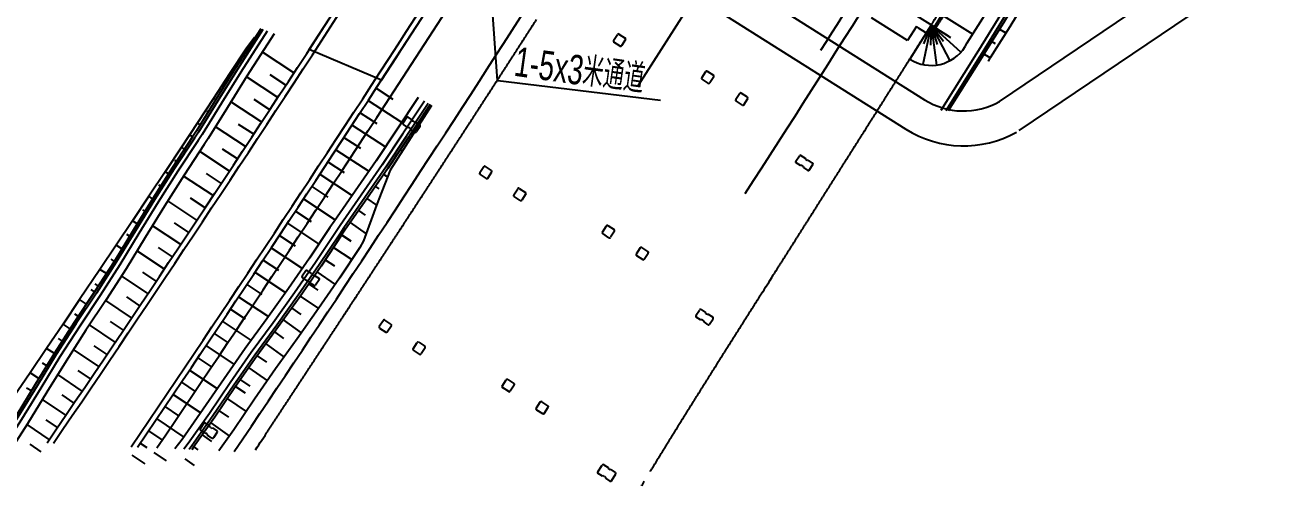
# Model space of a CAD drawing. Extents: x 141823 to 183823, y -39186 to 56515.
# Drawn here: x 146450 to 151575, y -4596 to -2714 of the extents above; entities that cross this region are included whole.
import ezdxf
from ezdxf.enums import TextEntityAlignment as Align

# ---------------------------------------------------------------- set-up
doc = ezdxf.new("R2010")
doc.units = 0
doc.header["$LTSCALE"] = 1000
doc.header["$MEASUREMENT"] = 0
for name, color, linetype in [('0-段落划分', 2, 'Continuous'), ('ql', 7, 'Continuous'), ('分隔带', 3, 'Continuous'), ('桥-立柱', 5, 'Continuous'), ('桥梁', 6, 'Continuous'), ('路基边线', 1, 'Continuous')]:
    doc.layers.add(name, color=color, linetype=linetype)
doc.layers.add('标注', color=4, linetype='Continuous', lineweight=15)
doc.styles.get("Standard").update_dxf_attribs({"font": 'hztxt_e.shx', "width": 0.7, "bigfont": 'hztxt.shx'})

# ---------------------------------------------------------------- blocks, each defined once
blk = doc.blocks.new('ac')
at = {"layer": '0-段落划分', "color": 2, "linetype": 'Continuous'}
for p, q in [((-9952672.34, 2543773.2), (-9952671.85, 2543774.09)), ((-9952670.6, 2543772.23), (-9952670.35, 2543772.67)), ((-9952668.85, 2543771.25), (-9952668.38, 2543772.15)), ((-9952673.79, 2543765.51), (-9952671.49, 2543769.6)), ((-9952672.42, 2543763.87), (-9952668.94, 2543768.09)), ((-9952672.42, 2543763.87), (-9952667.71, 2543766.65)), ((-9952672.05, 2543764.53), (-9952670.89, 2543766.58)), ((-9952672.42, 2543763.87), (-9952671.07, 2543766.25)), ((-9952672.42, 2543763.87), (-9952670.34, 2543765.65)), ((-9952672.42, 2543763.87), (-9952667.05, 2543764.87)), ((-9952672.42, 2543763.87), (-9952669.86, 2543764.83)), ((-9952672.42, 2543763.87), (-9952669.69, 2543763.9)), ((-9952672.42, 2543763.87), (-9952667.66, 2543761.19)), ((-9952672.42, 2543763.87), (-9952669.84, 2543762.96)), ((-9952672.42, 2543763.87), (-9952667.03, 2543762.98)), ((-9952653.78, 2543693.52), (-9952653.75, 2543693.57)), ((-9952658.57, 2543687.84), (-9952655.83, 2543692.5)), ((-9952652.06, 2543692.5), (-9952651.94, 2543692.69)), ((-9952650.34, 2543691.47), (-9952650.26, 2543691.61)), ((-9952660.3, 2543688.85), (-9952658.92, 2543691.19)), ((-9952655.13, 2543685.81), (-9952652.38, 2543690.48)), ((-9952648.63, 2543690.43), (-9952648.3, 2543690.96)), ((-9952646.94, 2543689.37), (-9952646.64, 2543689.85)), ((-9952645.24, 2543688.31), (-9952644.39, 2543689.67)), ((-9952656.85, 2543686.82), (-9952655.48, 2543689.16)), ((-9952651.68, 2543683.78), (-9952648.96, 2543688.4)), ((-9952643.55, 2543687.25), (-9952642.98, 2543688.15)), ((-9952641.85, 2543686.18), (-9952640.44, 2543688.44)), ((-9952653.4, 2543684.79), (-9952652.03, 2543687.12)), ((-9952648.24, 2543681.74), (-9952645.56, 2543686.27)), ((-9952640.15, 2543685.13), (-9952639.38, 2543686.41)), ((-9952640.08, 2543685.09), (-9952639.31, 2543686.37)), ((-9952638.36, 2543684.06), (-9952636.83, 2543686.63)), ((-9952649.96, 2543682.76), (-9952648.61, 2543685.05)), ((-9952634.94, 2543681.99), (-9952633.36, 2543684.53)), ((-9952646.52, 2543680.72), (-9952645.19, 2543682.96)), ((-9952644.8, 2543679.7), (-9952642.16, 2543684.14)), ((-9952636.65, 2543683.03), (-9952635.88, 2543684.32)), ((-9952641.36, 2543677.66), (-9952638.73, 2543682.07)), ((-9952633.24, 2543680.94), (-9952632.45, 2543682.21)), ((-9952631.54, 2543679.88), (-9952629.96, 2543682.43)), ((-9952643.08, 2543678.68), (-9952641.76, 2543680.89)), ((-9952637.92, 2543675.61), (-9952635.31, 2543679.98)), ((-9952629.87, 2543678.79), (-9952629.04, 2543680.06)), ((-9952628.19, 2543677.7), (-9952626.54, 2543680.25)), ((-9952661.85, 2543677.58), (-9952664.46, 2543673.15)), ((-9952639.64, 2543676.64), (-9952638.33, 2543678.84)), ((-9952634.49, 2543673.56), (-9952631.92, 2543677.86)), ((-9952626.51, 2543676.61), (-9952625.67, 2543677.88)), ((-9952624.84, 2543675.51), (-9952623.16, 2543678.07)), ((-9952660.13, 2543676.57), (-9952661.43, 2543674.36)), ((-9952636.21, 2543674.58), (-9952634.91, 2543676.76)), ((-9952621.48, 2543673.34), (-9952619.83, 2543675.95)), ((-9952658.4, 2543675.55), (-9952661, 2543671.15)), ((-9952656.68, 2543674.54), (-9952657.97, 2543672.36)), ((-9952632.77, 2543672.53), (-9952631.5, 2543674.65)), ((-9952631.06, 2543671.5), (-9952628.55, 2543675.68)), ((-9952623.17, 2543674.41), (-9952622.33, 2543675.7)), ((-9952654.96, 2543673.52), (-9952657.51, 2543669.2)), ((-9952653.24, 2543672.5), (-9952654.5, 2543670.37)), ((-9952629.34, 2543670.47), (-9952628.11, 2543672.52)), ((-9952627.63, 2543669.44), (-9952625.2, 2543673.47)), ((-9952619.79, 2543672.27), (-9952618.97, 2543673.58)), ((-9952618.84, 2543671.66), (-9952618.03, 2543672.99)), ((-9952617.13, 2543670.62), (-9952615.51, 2543673.27)), ((-9952666.38, 2543672.07), (-9952666.43, 2543671.98)), ((-9952664.65, 2543671.07), (-9952664.76, 2543670.87)), ((-9952651.52, 2543671.48), (-9952654.02, 2543667.26)), ((-9952624.21, 2543667.37), (-9952621.83, 2543671.31)), ((-9952615.43, 2543669.57), (-9952614.61, 2543670.9)), ((-9952613.73, 2543668.52), (-9952612.06, 2543671.14)), ((-9952662.92, 2543670.06), (-9952662.98, 2543669.96)), ((-9952661.18, 2543669.07), (-9952661.31, 2543668.83)), ((-9952649.8, 2543670.46), (-9952651.04, 2543668.37)), ((-9952648.08, 2543669.44), (-9952650.56, 2543665.27)), ((-9952625.92, 2543668.41), (-9952624.72, 2543670.39)), ((-9952620.78, 2543665.3), (-9952618.43, 2543669.19)), ((-9952659.43, 2543668.1), (-9952659.51, 2543667.96)), ((-9952646.36, 2543668.42), (-9952647.6, 2543666.34)), ((-9952644.64, 2543667.39), (-9952647.12, 2543663.24)), ((-9952622.49, 2543666.34), (-9952621.32, 2543668.29)), ((-9952612.04, 2543667.44), (-9952611.2, 2543668.75)), ((-9952657.68, 2543667.13), (-9952657.87, 2543666.8)), ((-9952655.94, 2543666.15), (-9952656.04, 2543665.97)), ((-9952642.93, 2543666.37), (-9952644.15, 2543664.31)), ((-9952619.07, 2543664.27), (-9952617.9, 2543666.2)), ((-9952617.36, 2543663.23), (-9952615.02, 2543667.09)), ((-9952610.36, 2543666.36), (-9952609.97, 2543666.96)), ((-9952608.69, 2543665.25), (-9952607.82, 2543666.55)), ((-9952654.19, 2543665.18), (-9952654.42, 2543664.77)), ((-9952652.49, 2543664.21), (-9952652.62, 2543663.99)), ((-9952641.21, 2543665.34), (-9952643.65, 2543661.26)), ((-9952639.49, 2543664.31), (-9952640.7, 2543662.3)), ((-9952615.65, 2543662.19), (-9952614.49, 2543664.1)), ((-9952613.95, 2543661.15), (-9952611.64, 2543664.93)), ((-9952650.77, 2543663.19), (-9952651.03, 2543662.75)), ((-9952637.78, 2543663.29), (-9952640.16, 2543659.32)), ((-9952636.06, 2543662.26), (-9952637.24, 2543660.3)), ((-9952609.36, 2543660.98), (-9952608.31, 2543662.71)), ((-9952649.04, 2543662.17), (-9952649.18, 2543661.95)), ((-9952647.32, 2543661.17), (-9952647.59, 2543660.69)), ((-9952634.35, 2543661.23), (-9952636.66, 2543657.39)), ((-9952612.24, 2543660.11), (-9952611.1, 2543661.97)), ((-9952645.58, 2543660.17), (-9952645.73, 2543659.92)), ((-9952643.84, 2543659.18), (-9952644.15, 2543658.63)), ((-9952632.64, 2543660.19), (-9952633.77, 2543658.31)), ((-9952630.92, 2543659.16), (-9952633.16, 2543655.45)), ((-9952610.53, 2543659.07), (-9952609.97, 2543659.98)), ((-9952608.83, 2543658.02), (-9952607.73, 2543659.81)), ((-9952642.09, 2543658.21), (-9952642.26, 2543657.91)), ((-9952640.34, 2543657.25), (-9952640.71, 2543656.58)), ((-9952629.21, 2543658.13), (-9952630.32, 2543656.29)), ((-9952627.5, 2543657.09), (-9952629.7, 2543653.46)), ((-9952638.59, 2543656.29), (-9952638.79, 2543655.92)), ((-9952625.79, 2543656.06), (-9952626.89, 2543654.24)), ((-9952636.83, 2543655.33), (-9952637.28, 2543654.52)), ((-9952635.08, 2543654.37), (-9952635.33, 2543653.93)), ((-9952624.08, 2543655.02), (-9952626.27, 2543651.4)), ((-9952622.37, 2543653.98), (-9952623.46, 2543652.19)), ((-9952633.35, 2543653.37), (-9952633.87, 2543652.46)), ((-9952631.61, 2543652.37), (-9952631.88, 2543651.9)), ((-9952620.66, 2543652.94), (-9952622.82, 2543649.39)), ((-9952630.79, 2543651.9), (-9952631.08, 2543651.42)), ((-9952629.08, 2543650.87), (-9952629.66, 2543649.91)), ((-9952618.95, 2543651.9), (-9952620.02, 2543650.15)), ((-9952617.24, 2543650.86), (-9952619.34, 2543647.42)), ((-9952627.36, 2543649.84), (-9952627.66, 2543649.36)), ((-9952625.64, 2543648.83), (-9952626.22, 2543647.82)), ((-9952615.54, 2543649.82), (-9952616.57, 2543648.14)), ((-9952613.83, 2543648.78), (-9952615.84, 2543645.49)), ((-9952623.91, 2543647.83), (-9952624.21, 2543647.3)), ((-9952622.18, 2543646.82), (-9952622.78, 2543645.73)), ((-9952612.13, 2543647.73), (-9952613.11, 2543646.13)), ((-9952620.43, 2543645.86), (-9952620.75, 2543645.27)), ((-9952610.42, 2543646.68), (-9952612.33, 2543643.57)), ((-9952608.72, 2543645.64), (-9952609.66, 2543644.1)), ((-9952618.68, 2543644.89), (-9952619.36, 2543643.65)), ((-9952616.93, 2543643.93), (-9952617.29, 2543643.26))]:
    blk.add_line(p, q, dxfattribs=at)
at = {"layer": '0-段落划分', "color": 2}
blk.add_line((-9952635.06, 2543742.68), (-9952635.4, 2543742.87), dxfattribs=at)
at = {"layer": '0-段落划分', "color": 2, "linetype": 'Continuous', "flags": 128}
for points in [[(-9952667.89, 2543771.88), (-9952667.9, 2543771.89), (-9952667.9, 2543771.89), (-9952668.41, 2543772.16), (-9952668.41, 2543772.16), (-9952672.78, 2543774.61), (-9952677.18, 2543777.01), (-9952681.61, 2543779.35), (-9952686.04, 2543781.71), (-9952687.26, 2543782.39), (-9952687.26, 2543782.39), (-9952691.33, 2543785.39), (-9952694.66, 2543789.73), (-9952696.29, 2543791.17)], [(-9952660.96, 2543765.78), (-9952668.84, 2543770.23), (-9952668.84, 2543770.23), (-9952669.35, 2543770.5), (-9952669.35, 2543770.5), (-9952673.72, 2543772.94), (-9952678.13, 2543775.31), (-9952682.58, 2543777.62), (-9952687.02, 2543779.95), (-9952688.25, 2543780.62), (-9952688.25, 2543780.62), (-9952692.57, 2543783.16), (-9952696.76, 2543785.94), (-9952698.57, 2543787.04)], [(-9952660.94, 2543766.46), (-9952668.54, 2543770.75), (-9952668.54, 2543770.75), (-9952669.05, 2543771.02), (-9952669.05, 2543771.02), (-9952673.42, 2543773.46), (-9952677.84, 2543775.84), (-9952682.29, 2543778.15), (-9952686.73, 2543780.47), (-9952687.96, 2543781.15), (-9952687.96, 2543781.15), (-9952692.28, 2543783.68), (-9952696.47, 2543786.46), (-9952698.28, 2543787.56)], [(-9952660.94, 2543766.8), (-9952668.39, 2543771.01), (-9952668.39, 2543771.01), (-9952668.9, 2543771.28), (-9952668.9, 2543771.28), (-9952673.28, 2543773.73), (-9952677.69, 2543776.1), (-9952682.14, 2543778.41), (-9952686.58, 2543780.74), (-9952687.81, 2543781.41), (-9952687.81, 2543781.41), (-9952692.13, 2543783.95), (-9952696.33, 2543786.73), (-9952698.14, 2543787.82)], [(-9952669.73, 2543768.63), (-9952669.74, 2543768.63), (-9952669.74, 2543768.63), (-9952670.25, 2543768.9), (-9952670.25, 2543768.9), (-9952674.62, 2543771.34), (-9952679.03, 2543773.72), (-9952683.47, 2543776.02), (-9952687.91, 2543778.35), (-9952689.14, 2543779.02), (-9952689.14, 2543779.02), (-9952693.46, 2543781.56), (-9952697.65, 2543784.33), (-9952699.46, 2543785.43)], [(-9952658.29, 2543696.48), (-9952649.26, 2543691.28), (-9952644.38, 2543689.67), (-9952639.45, 2543688.13), (-9952638.55, 2543687.66)], [(-9952658.85, 2543695.5), (-9952649.92, 2543690.17), (-9952645.65, 2543687.51), (-9952641.4, 2543684.84), (-9952640.54, 2543684.32)], [(-9952658.57, 2543696.03), (-9952649.61, 2543690.69), (-9952645.35, 2543688.03), (-9952641.09, 2543685.35), (-9952640.23, 2543684.83)], [(-9952658.43, 2543696.29), (-9952649.46, 2543690.95), (-9952645.19, 2543688.29), (-9952640.94, 2543685.61), (-9952640.08, 2543685.09)], [(-9952659.31, 2543694.61), (-9952650.42, 2543689.31), (-9952646.16, 2543686.65), (-9952641.91, 2543683.98), (-9952641.05, 2543683.46)], [(-9952653.93, 2543693.26), (-9952649.61, 2543690.69), (-9952645.35, 2543688.03), (-9952641.09, 2543685.35), (-9952640.23, 2543684.83)], [(-9952654.23, 2543692.74), (-9952649.92, 2543690.17), (-9952645.65, 2543687.51), (-9952641.4, 2543684.84), (-9952640.54, 2543684.32)], [(-9952638.55, 2543687.66), (-9952634.24, 2543685.07), (-9952629.96, 2543682.43), (-9952625.72, 2543679.72), (-9952621.49, 2543676.99), (-9952617.23, 2543674.32), (-9952617.23, 2543674.32)], [(-9952640.23, 2543684.83), (-9952635.92, 2543682.25), (-9952631.66, 2543679.59), (-9952627.44, 2543676.86), (-9952623.24, 2543674.09), (-9952618.99, 2543671.4), (-9952618.99, 2543671.4)], [(-9952640.23, 2543684.83), (-9952635.92, 2543682.25), (-9952631.66, 2543679.59), (-9952627.44, 2543676.86), (-9952623.24, 2543674.09), (-9952618.99, 2543671.4), (-9952618.99, 2543671.4)], [(-9952640.08, 2543685.09), (-9952635.77, 2543682.51), (-9952631.5, 2543679.85), (-9952627.28, 2543677.12), (-9952623.08, 2543674.35), (-9952618.84, 2543671.66), (-9952618.84, 2543671.66)], [(-9952641.05, 2543683.46), (-9952636.74, 2543680.88), (-9952632.48, 2543678.22), (-9952628.26, 2543675.49), (-9952624.06, 2543672.72), (-9952619.82, 2543670.04), (-9952619.82, 2543670.04)], [(-9952640.54, 2543684.32), (-9952636.23, 2543681.73), (-9952631.96, 2543679.08), (-9952627.75, 2543676.35), (-9952623.55, 2543673.58), (-9952619.3, 2543670.89), (-9952619.3, 2543670.89)], [(-9952640.54, 2543684.32), (-9952636.23, 2543681.73), (-9952631.96, 2543679.08), (-9952627.75, 2543676.35), (-9952623.55, 2543673.58), (-9952619.3, 2543670.89), (-9952619.3, 2543670.89)], [(-9952667.03, 2543674.65), (-9952661.1, 2543671.2), (-9952656.74, 2543668.77), (-9952652.38, 2543666.35), (-9952651.52, 2543665.84)], [(-9952617.23, 2543674.32), (-9952612.94, 2543671.7), (-9952609.97, 2543669.82)], [(-9952667.62, 2543672.8), (-9952662.06, 2543669.57), (-9952657.71, 2543667.14), (-9952653.35, 2543664.71), (-9952652.49, 2543664.21)], [(-9952667.53, 2543673.09), (-9952661.91, 2543669.82), (-9952657.55, 2543667.4), (-9952653.2, 2543664.97), (-9952652.33, 2543664.47)], [(-9952667.34, 2543673.67), (-9952661.61, 2543670.34), (-9952657.25, 2543667.91), (-9952652.89, 2543665.49), (-9952652.03, 2543664.98)], [(-9952665.92, 2543672.85), (-9952661.61, 2543670.34), (-9952657.25, 2543667.91), (-9952652.89, 2543665.49), (-9952652.03, 2543664.98)], [(-9952666.43, 2543671.98), (-9952664.76, 2543670.87), (-9952661.31, 2543668.83), (-9952657.87, 2543666.8), (-9952654.42, 2543664.77), (-9952651.03, 2543662.75), (-9952647.59, 2543660.69), (-9952644.15, 2543658.63), (-9952640.71, 2543656.58), (-9952637.28, 2543654.52), (-9952633.87, 2543652.46), (-9952629.66, 2543649.91), (-9952626.22, 2543647.82), (-9952622.78, 2543645.73), (-9952619.36, 2543643.65), (-9952615.94, 2543641.55), (-9952612.57, 2543639.48), (-9952610.41, 2543639.21)], [(-9952666.22, 2543672.33), (-9952661.91, 2543669.82), (-9952657.55, 2543667.4), (-9952653.2, 2543664.97), (-9952652.33, 2543664.47)], [(-9952619.3, 2543670.89), (-9952615.02, 2543668.27), (-9952610.78, 2543665.57), (-9952609.97, 2543665.03)], [(-9952619.3, 2543670.89), (-9952615.02, 2543668.27), (-9952610.78, 2543665.57), (-9952609.97, 2543665.03)], [(-9952618.99, 2543671.4), (-9952614.71, 2543668.78), (-9952610.47, 2543666.08), (-9952609.97, 2543665.75)], [(-9952618.99, 2543671.4), (-9952614.71, 2543668.78), (-9952610.47, 2543666.08), (-9952609.97, 2543665.75)], [(-9952618.84, 2543671.66), (-9952614.55, 2543669.04), (-9952610.32, 2543666.34), (-9952609.97, 2543666.11)], [(-9952619.82, 2543670.04), (-9952615.54, 2543667.42), (-9952611.3, 2543664.72), (-9952609.97, 2543663.82)], [(-9952651.52, 2543665.84), (-9952647.22, 2543663.3), (-9952642.89, 2543660.82), (-9952638.52, 2543658.41), (-9952634.14, 2543656.02), (-9952629.81, 2543653.53), (-9952629.81, 2543653.53)], [(-9952652.49, 2543664.21), (-9952648.19, 2543661.67), (-9952643.87, 2543659.19), (-9952639.5, 2543656.78), (-9952635.12, 2543654.39), (-9952630.79, 2543651.9), (-9952630.79, 2543651.9)], [(-9952652.33, 2543664.47), (-9952648.04, 2543661.93), (-9952643.71, 2543659.45), (-9952639.34, 2543657.04), (-9952634.96, 2543654.65), (-9952630.64, 2543652.16), (-9952630.64, 2543652.16)], [(-9952652.33, 2543664.47), (-9952648.04, 2543661.93), (-9952643.71, 2543659.45), (-9952639.34, 2543657.04), (-9952634.96, 2543654.65), (-9952630.64, 2543652.16), (-9952630.64, 2543652.16)], [(-9952652.03, 2543664.98), (-9952647.73, 2543662.45), (-9952643.4, 2543659.97), (-9952639.04, 2543657.55), (-9952634.65, 2543655.16), (-9952630.33, 2543652.67), (-9952630.33, 2543652.67)], [(-9952652.03, 2543664.98), (-9952647.73, 2543662.45), (-9952643.4, 2543659.97), (-9952639.04, 2543657.55), (-9952634.65, 2543655.16), (-9952630.33, 2543652.67), (-9952630.33, 2543652.67)], [(-9952630.64, 2543652.16), (-9952626.36, 2543649.59), (-9952622.04, 2543647.09), (-9952617.67, 2543644.68), (-9952613.29, 2543642.28), (-9952609.97, 2543640.36)], [(-9952630.64, 2543652.16), (-9952626.36, 2543649.59), (-9952622.04, 2543647.09), (-9952617.67, 2543644.68), (-9952613.29, 2543642.28), (-9952609.97, 2543640.36)], [(-9952630.33, 2543652.67), (-9952626.05, 2543650.1), (-9952621.73, 2543647.6), (-9952617.36, 2543645.19), (-9952612.98, 2543642.79), (-9952609.97, 2543641.05)], [(-9952630.33, 2543652.67), (-9952626.05, 2543650.1), (-9952621.73, 2543647.6), (-9952617.36, 2543645.19), (-9952612.98, 2543642.79), (-9952609.97, 2543641.05)], [(-9952629.81, 2543653.53), (-9952625.53, 2543650.96), (-9952621.21, 2543648.46), (-9952616.84, 2543646.04), (-9952612.45, 2543643.64), (-9952609.97, 2543642.21)], [(-9952630.79, 2543651.9), (-9952626.52, 2543649.33), (-9952622.2, 2543646.84), (-9952617.83, 2543644.42), (-9952613.45, 2543642.03), (-9952609.96, 2543640)]]:
    blk.add_lwpolyline(points, dxfattribs=at)
at = {"layer": '0-段落划分', "color": 2, "flags": 128}
for points in [[(-9952635.4, 2543742.87), (-9952635.74, 2543743.06), (-9952636.07, 2543743.26), (-9952636.41, 2543743.45), (-9952636.75, 2543743.64), (-9952637.09, 2543743.83), (-9952637.43, 2543744.02, -0.000001), (-9952637.76, 2543744.22, -0.000001), (-9952638.1, 2543744.41, -0.000001), (-9952638.44, 2543744.6, -0.000002), (-9952638.78, 2543744.79, -0.000002), (-9952639.12, 2543744.99, -0.000002), (-9952639.45, 2543745.18, -0.000002), (-9952639.79, 2543745.37, -0.000002), (-9952640.13, 2543745.56, -0.000002), (-9952640.47, 2543745.76, -0.000003), (-9952640.81, 2543745.95, -0.000003), (-9952641.14, 2543746.14, -0.000003), (-9952641.48, 2543746.33, -0.000003), (-9952641.82, 2543746.53, -0.000003), (-9952642.16, 2543746.72, -0.000003), (-9952642.5, 2543746.91, -0.000004), (-9952642.83, 2543747.1, -0.000004), (-9952643.17, 2543747.29, -0.000004), (-9952643.51, 2543747.49, -0.000004), (-9952643.85, 2543747.68, -0.000004), (-9952644.19, 2543747.87, -0.000004), (-9952644.52, 2543748.06, -0.000005), (-9952644.86, 2543748.26, -0.000005), (-9952645.2, 2543748.45, -0.000005), (-9952645.54, 2543748.64, -0.000005), (-9952645.88, 2543748.83, -0.000005), (-9952646.21, 2543749.03, -0.000005), (-9952646.55, 2543749.22, -0.000006), (-9952646.89, 2543749.41, -0.000006), (-9952647.23, 2543749.6, -0.000006), (-9952647.57, 2543749.79, -0.000006), (-9952647.91, 2543749.99, -0.000006), (-9952648.24, 2543750.18, -0.000006), (-9952648.58, 2543750.37, -0.000007), (-9952648.92, 2543750.56, -0.000007), (-9952649.26, 2543750.76, -0.000007), (-9952649.6, 2543750.95, -0.000007), (-9952649.93, 2543751.14, -0.000007), (-9952650.27, 2543751.33, -0.000007), (-9952650.61, 2543751.52, -0.000008), (-9952650.95, 2543751.72, -0.000008), (-9952651.29, 2543751.91, -0.000008), (-9952651.62, 2543752.1, -0.000008), (-9952651.96, 2543752.29, -0.000008), (-9952652.3, 2543752.48, -0.000008), (-9952652.64, 2543752.68, -0.000009), (-9952652.98, 2543752.87, -0.000009), (-9952653.32, 2543753.06, -0.000009), (-9952653.65, 2543753.25, -0.000009), (-9952653.99, 2543753.44, -0.000009), (-9952654.33, 2543753.64, -0.000009), (-9952654.67, 2543753.83, -0.00001), (-9952655.01, 2543754.02, -0.00001), (-9952655.34, 2543754.21, -0.00001), (-9952655.68, 2543754.4, -0.00001), (-9952656.02, 2543754.6, -0.00001), (-9952656.36, 2543754.79, -0.00001), (-9952656.7, 2543754.98, -0.000011), (-9952657.04, 2543755.17, -0.000011), (-9952657.37, 2543755.36, -0.000011), (-9952657.71, 2543755.56, -0.000011), (-9952658.05, 2543755.75, -0.000011), (-9952658.39, 2543755.94, -0.000012), (-9952658.73, 2543756.13, -0.000012), (-9952659.07, 2543756.32, -0.000012), (-9952659.4, 2543756.52, -0.000012), (-9952659.74, 2543756.71, -0.000012), (-9952660.08, 2543756.9, -0.000012), (-9952660.42, 2543757.09, -0.000013), (-9952660.76, 2543757.28, -0.000013), (-9952661.1, 2543757.47, -0.000013), (-9952661.43, 2543757.67, -0.000013), (-9952661.77, 2543757.86, -0.000013), (-9952662.11, 2543758.05, -0.000013), (-9952662.45, 2543758.24, -0.000014), (-9952662.79, 2543758.43, -0.000014), (-9952663.13, 2543758.62, -0.000014), (-9952663.47, 2543758.82, -0.000014), (-9952663.8, 2543759.01, -0.000014), (-9952664.14, 2543759.2, -0.000014), (-9952664.48, 2543759.39, -0.000015), (-9952664.82, 2543759.58, -0.000015), (-9952665.16, 2543759.77, -0.000015), (-9952665.5, 2543759.97, -0.000015), (-9952665.83, 2543760.16, -0.000015), (-9952666.17, 2543760.35, -0.000015), (-9952666.51, 2543760.54, -0.000016), (-9952666.85, 2543760.73, -0.000016), (-9952667.19, 2543760.92, -0.000016), (-9952667.53, 2543761.11, -0.000016), (-9952667.87, 2543761.31, -0.000016), (-9952668.21, 2543761.5, -0.000016), (-9952668.54, 2543761.69, -0.000017), (-9952668.88, 2543761.88, -0.000017), (-9952669.22, 2543762.07, -0.000017), (-9952669.56, 2543762.26, -0.000017), (-9952669.9, 2543762.45, -0.000017), (-9952670.24, 2543762.64, -0.000017), (-9952670.58, 2543762.84, -0.000018), (-9952670.91, 2543763.03, -0.000018), (-9952671.25, 2543763.22, -0.000018), (-9952671.59, 2543763.41, -0.000018), (-9952671.93, 2543763.6, -0.000018), (-9952672.27, 2543763.79, -0.000018), (-9952672.61, 2543763.98, -0.000019), (-9952672.95, 2543764.17, -0.000019), (-9952673.29, 2543764.36, -0.000019), (-9952673.63, 2543764.55, -0.000019), (-9952673.96, 2543764.75, -0.000019), (-9952674.3, 2543764.94, -0.000019)], [(-9952672.05, 2543764.53, -0.00001), (-9952672.24, 2543764.63, -0.000019), (-9952672.58, 2543764.83, -0.000019), (-9952672.92, 2543765.02, -0.000019), (-9952673.26, 2543765.21, -0.000019), (-9952673.6, 2543765.4, -0.000019), (-9952673.93, 2543765.59, -0.000019), (-9952674.27, 2543765.78, -0.00002)], [(-9952610.38, 2543674.79), (-9952610.71, 2543674.98), (-9952611.04, 2543675.18), (-9952611.38, 2543675.38), (-9952611.71, 2543675.58), (-9952612.05, 2543675.78), (-9952612.38, 2543675.98, -0.000001), (-9952612.72, 2543676.17, -0.000001), (-9952613.05, 2543676.37, -0.000001), (-9952613.39, 2543676.57, -0.000002), (-9952613.72, 2543676.77, -0.000002), (-9952614.06, 2543676.97, -0.000002), (-9952614.39, 2543677.16, -0.000002), (-9952614.72, 2543677.36, -0.000002), (-9952615.06, 2543677.56, -0.000002), (-9952615.39, 2543677.76, -0.000003), (-9952615.73, 2543677.96, -0.000003), (-9952616.06, 2543678.16, -0.000003), (-9952616.4, 2543678.35, -0.000003), (-9952616.73, 2543678.55, -0.000003), (-9952617.07, 2543678.75, -0.000003), (-9952617.4, 2543678.95, -0.000004), (-9952617.73, 2543679.15, -0.000004), (-9952618.07, 2543679.34, -0.000004), (-9952618.4, 2543679.54, -0.000004), (-9952618.74, 2543679.74, -0.000004), (-9952619.07, 2543679.94, -0.000005), (-9952619.41, 2543680.14, -0.000005), (-9952619.74, 2543680.33, -0.000005), (-9952620.08, 2543680.53, -0.000005), (-9952620.41, 2543680.73, -0.000005), (-9952620.75, 2543680.93, -0.000005), (-9952621.08, 2543681.13, -0.000006), (-9952621.41, 2543681.33, -0.000006), (-9952621.75, 2543681.52, -0.000006), (-9952622.08, 2543681.72, -0.000006), (-9952622.42, 2543681.92, -0.000006), (-9952622.75, 2543682.12, -0.000006), (-9952623.09, 2543682.31, -0.000007), (-9952623.42, 2543682.51, -0.000007), (-9952623.76, 2543682.71, -0.000007), (-9952624.09, 2543682.91, -0.000007), (-9952624.42, 2543683.11, -0.000007), (-9952624.76, 2543683.3, -0.000007), (-9952625.09, 2543683.5, -0.000008), (-9952625.43, 2543683.7, -0.000008), (-9952625.76, 2543683.9, -0.000008), (-9952626.1, 2543684.1, -0.000008), (-9952626.43, 2543684.29, -0.000008), (-9952626.77, 2543684.49, -0.000008), (-9952627.1, 2543684.69, -0.000009), (-9952627.44, 2543684.89, -0.000009), (-9952627.77, 2543685.09, -0.000009), (-9952628.1, 2543685.28, -0.000009), (-9952628.44, 2543685.48, -0.000009), (-9952628.77, 2543685.68, -0.000009), (-9952629.11, 2543685.88, -0.00001), (-9952629.44, 2543686.07, -0.00001), (-9952629.78, 2543686.27, -0.00001), (-9952630.11, 2543686.47, -0.00001), (-9952630.45, 2543686.67, -0.00001), (-9952630.78, 2543686.86, -0.00001), (-9952631.12, 2543687.06, -0.000011), (-9952631.45, 2543687.26, -0.000011), (-9952631.78, 2543687.46, -0.000011), (-9952632.12, 2543687.66, -0.000011), (-9952632.45, 2543687.85, -0.000011), (-9952632.79, 2543688.05, -0.000011), (-9952633.12, 2543688.25, -0.000012), (-9952633.46, 2543688.45, -0.000012), (-9952633.79, 2543688.64, -0.000012), (-9952634.13, 2543688.84, -0.000012), (-9952634.46, 2543689.04, -0.000012), (-9952634.8, 2543689.24, -0.000012), (-9952635.13, 2543689.43, -0.000013), (-9952635.46, 2543689.63, -0.000013), (-9952635.8, 2543689.83, -0.000013), (-9952636.13, 2543690.02, -0.000013), (-9952636.47, 2543690.22, -0.000013), (-9952636.8, 2543690.42, -0.000013), (-9952637.14, 2543690.62, -0.000014), (-9952637.47, 2543690.81, -0.000014), (-9952637.81, 2543691.01, -0.000014), (-9952638.14, 2543691.21, -0.000014), (-9952638.48, 2543691.41, -0.000014), (-9952638.81, 2543691.6, -0.000015), (-9952639.15, 2543691.8, -0.000015), (-9952639.48, 2543692, -0.000015), (-9952639.81, 2543692.19, -0.000015), (-9952640.15, 2543692.39, -0.000015), (-9952640.48, 2543692.59, -0.000015), (-9952640.82, 2543692.79, -0.000016), (-9952641.15, 2543692.98, -0.000016), (-9952641.49, 2543693.18, -0.000016), (-9952641.82, 2543693.38, -0.000016), (-9952642.16, 2543693.57, -0.000016), (-9952642.49, 2543693.77, -0.000016), (-9952642.83, 2543693.97, -0.000017), (-9952643.16, 2543694.16, -0.000017), (-9952643.5, 2543694.36, -0.000017), (-9952643.83, 2543694.56, -0.000017), (-9952644.17, 2543694.75, -0.000017), (-9952644.5, 2543694.95, -0.000017), (-9952644.84, 2543695.15, -0.000018), (-9952645.17, 2543695.34, -0.000018), (-9952645.51, 2543695.54, -0.000018), (-9952645.84, 2543695.74, -0.000018), (-9952646.17, 2543695.93, -0.000018), (-9952646.51, 2543696.13, -0.000018), (-9952646.84, 2543696.33, -0.000019), (-9952647.18, 2543696.52, -0.000019), (-9952647.51, 2543696.72, -0.000019), (-9952647.85, 2543696.92, -0.000019), (-9952648.18, 2543697.11, -0.000019), (-9952648.52, 2543697.31, -0.000019), (-9952648.85, 2543697.51, -0.00002), (-9952649.19, 2543697.7, -0.00002), (-9952649.52, 2543697.9, -0.00002), (-9952649.86, 2543698.1, -0.00002), (-9952650.19, 2543698.29, -0.00002), (-9952650.53, 2543698.49, -0.00002), (-9952650.86, 2543698.68, -0.000021), (-9952651.2, 2543698.88, -0.000021), (-9952651.53, 2543699.08, -0.000021), (-9952651.87, 2543699.27, -0.000021), (-9952652.2, 2543699.47, -0.000021), (-9952652.54, 2543699.67, -0.000021), (-9952652.87, 2543699.86, -0.000022), (-9952653.21, 2543700.06, -0.000022), (-9952653.54, 2543700.25, -0.000022), (-9952653.88, 2543700.45, -0.000022), (-9952654.21, 2543700.65, -0.000022), (-9952654.55, 2543700.84, -0.000022), (-9952654.88, 2543701.04, -0.000023), (-9952655.22, 2543701.23, -0.000023), (-9952655.55, 2543701.43, -0.000023), (-9952655.89, 2543701.62, -0.000023), (-9952656.22, 2543701.82, -0.000023), (-9952656.56, 2543702.02, -0.000024), (-9952656.89, 2543702.21, -0.000024), (-9952657.23, 2543702.41, -0.000024), (-9952657.57, 2543702.6, -0.000024), (-9952657.9, 2543702.8, -0.000024), (-9952658.24, 2543702.99, -0.000024), (-9952658.57, 2543703.19, -0.000025), (-9952658.91, 2543703.38, -0.000025), (-9952659.24, 2543703.58, -0.000025), (-9952659.58, 2543703.78, -0.000025), (-9952659.91, 2543703.97, -0.000025), (-9952660.25, 2543704.17, -0.000025), (-9952660.58, 2543704.36, -0.000026), (-9952660.92, 2543704.56, -0.000026), (-9952661.25, 2543704.75, -0.000026), (-9952661.59, 2543704.95, -0.000026), (-9952661.92, 2543705.14, -0.000026), (-9952662.26, 2543705.34, -0.000026), (-9952662.6, 2543705.53, -0.000027), (-9952662.93, 2543705.73, -0.000027), (-9952663.27, 2543705.92, -0.000027), (-9952663.6, 2543706.12, -0.000027), (-9952663.94, 2543706.31, -0.000027), (-9952664.27, 2543706.51, -0.000027), (-9952664.61, 2543706.7, -0.000028), (-9952664.94, 2543706.9, -0.000028), (-9952665.28, 2543707.09, -0.000028), (-9952665.61, 2543707.29, -0.000028), (-9952665.95, 2543707.48, -0.000028), (-9952666.29, 2543707.68, -0.000028), (-9952666.62, 2543707.87, -0.000029), (-9952666.96, 2543708.06, -0.000029), (-9952667.29, 2543708.26, -0.000029), (-9952667.63, 2543708.45, -0.000029), (-9952667.96, 2543708.65, -0.000029), (-9952668.3, 2543708.84, -0.000029), (-9952668.64, 2543709.04, -0.00003), (-9952668.97, 2543709.23, -0.00003), (-9952669.31, 2543709.43, -0.00003), (-9952669.64, 2543709.62, -0.00003), (-9952669.98, 2543709.81, -0.00003), (-9952670.31, 2543710.01, -0.00003), (-9952670.65, 2543710.2, -0.00003)]]:
    blk.add_lwpolyline(points, format="xyb", dxfattribs=at)
at = {"layer": '0-段落划分', "color": 2}
for centre, radius, start, end in [((-9954257.81, 2540962.97), 3209.45, 59.90234, 61.09589), ((-9954257.81, 2540962.97), 3207.6, 60.29451, 61.09589), ((-9954257.81, 2540962.97), 3189.25, 59.98369, 61.09589), ((-9973390.82, 2507272.69), 41962.62, 60.354448, 60.354979), ((-9965092.6, 2521851.94), 25187.19, 60.354979, 60.355863), ((-9961533.66, 2528104.01), 17993.14, 60.355863, 60.357101), ((-9959558.03, 2531574.12), 14000.05, 60.357101, 60.358692), ((-9958299.8, 2533783.71), 11457.32, 60.358693, 60.360637), ((-9957426.27, 2535317.38), 9692.34, 60.360638, 60.362936), ((-9956785.74, 2536441.65), 8398.41, 60.362936, 60.365589), ((-9956296.66, 2537299.8), 7410.66, 60.365589, 60.368595), ((-9955910.37, 2537977.36), 6630.72, 60.368595, 60.371955), ((-9955597.21, 2538526.42), 5998.64, 60.371955, 60.375669), ((-9955339.08, 2538978.79), 5477.8, 60.37567, 60.37974), ((-9955121.34, 2539360.2), 5038.61, 60.37974, 60.38416), ((-9954936.54, 2539683.71), 4666.05, 60.38416, 60.38893), ((-9954776.75, 2539963.3), 4344.02, 60.38893, 60.39406), ((-9954637.35, 2540207.06), 4063.21, 60.39406, 60.39954), ((-9954515.13, 2540420.63), 3817.14, 60.39954, 60.40538), ((-9954406.68, 2540609.99), 3598.93, 60.40538, 60.41157), ((-9954309.92, 2540778.83), 3404.33, 60.41157, 60.41811), ((-9954223.06, 2540930.27), 3229.75, 60.41811, 60.425), ((-9954257.81, 2540962.97), 3170.75, 58.68799, 61.09589), ((-9954144.72, 2541066.75), 3072.39, 60.425, 60.43225), ((-9954073.45, 2541190.79), 2929.33, 60.43225, 60.43986), ((-9954008.55, 2541303.63), 2799.16, 60.43986, 60.44782), ((-9953948.99, 2541407.11), 2679.77, 60.44782, 60.45613), ((-9953894.41, 2541501.82), 2570.46, 60.45613, 60.46479), ((-9953844.01, 2541589.2), 2469.59, 60.46479, 60.47381), ((-9953797.4, 2541669.93), 2376.37, 60.47381, 60.48318), ((-9953754.08, 2541744.86), 2289.83, 60.48318, 60.49291), ((-9953713.83, 2541814.4), 2209.48, 60.49291, 60.50299), ((-9953676.29, 2541879.19), 2134.6, 60.50299, 60.51342), ((-9953641.13, 2541939.79), 2064.55, 60.51342, 60.52421), ((-9953608.14, 2541996.58), 1998.88, 60.52421, 60.53535), ((-9953577.2, 2542049.76), 1937.35, 60.53535, 60.54684), ((-9953548.08, 2542099.75), 1879.51, 60.54684, 60.55869), ((-9953520.7, 2542146.68), 1825.18, 60.55869, 60.57089), ((-9953494.7, 2542191.19), 1773.64, 60.57089, 60.58345), ((-9953470.1, 2542233.22), 1724.95, 60.58345, 60.59636), ((-9953446.86, 2542272.88), 1678.99, 60.59636, 60.60962), ((-9953424.75, 2542310.55), 1635.32, 60.60962, 60.62323), ((-9953403.77, 2542346.24), 1593.91, 60.62323, 60.6372), ((-9953383.77, 2542380.2), 1554.52, 60.6372, 60.65153), ((-9953364.75, 2542412.44), 1517.09, 60.65153, 60.66621), ((-9953346.55, 2542443.24), 1481.33, 60.6662, 60.68124), ((-9953329.22, 2542472.51), 1447.32, 60.68124, 60.69662), ((-9953312.59, 2542500.56), 1414.71, 60.69662, 60.71236), ((-9953296.67, 2542527.36), 1383.55, 60.71236, 60.72845), ((-9953281.43, 2542552.94), 1353.79, 60.72845, 60.7449), ((-9953266.83, 2542577.43), 1325.29, 60.7449, 60.7617), ((-9953252.79, 2542600.92), 1297.93, 60.76169, 60.77885), ((-9953239.3, 2542623.44), 1271.69, 60.77885, 60.79635), ((-9953226.33, 2542645.05), 1246.5, 60.79635, 60.81421), ((-9953213.85, 2542665.8), 1222.3, 60.81421, 60.83243), ((-9953201.81, 2542685.77), 1199, 60.83243, 60.851), ((-9953190.2, 2542705), 1176.54, 60.851, 60.86992), ((-9953179, 2542723.51), 1154.93, 60.86992, 60.88919), ((-9953168.18, 2542741.33), 1134.09, 60.88919, 60.90882), ((-9954257.81, 2540962.97), 3161.75, 58.58872, 61.09589), ((-9953157.75, 2542758.48), 1114.03, 60.90882, 60.9288), ((-9953147.66, 2542775.04), 1094.66, 60.9288, 60.94914), ((-9953137.88, 2542791.04), 1075.92, 60.94914, 60.96983), ((-9953128.42, 2542806.49), 1057.82, 60.96983, 60.99087), ((-9953119.25, 2542821.42), 1040.31, 60.99087, 61.01227), ((-9953110.35, 2542835.88), 1023.35, 61.01227, 61.03402), ((-9953101.74, 2542849.82), 1006.99, 61.03402, 61.05612), ((-9953093.39, 2542863.33), 991.13, 61.05612, 61.07858), ((-9953085.26, 2542876.44), 975.72, 61.07858, 61.10139), ((-9954257.81, 2540962.97), 3159.5, 58.5638, 61.09589), ((-9953077.38, 2542889.09), 960.84, 61.10139, 61.12456), ((-9953069.7, 2542901.41), 946.35, 61.12456, 61.14808), ((-9953062.25, 2542913.32), 932.31, 61.14807, 61.17195), ((-9953055, 2542924.88), 918.69, 61.17195, 61.19617), ((-9953047.95, 2542936.1), 905.46, 61.19617, 61.22075), ((-9953041.08, 2542947), 892.6, 61.22075, 61.24569), ((-9953034.38, 2542957.59), 880.1, 61.24569, 61.27097), ((-9953027.86, 2542967.87), 867.94, 61.27097, 61.29662), ((-9953021.5, 2542977.86), 856.13, 61.29661, 61.32261), ((-9954257.81, 2540962.97), 3158.75, 58.55549, 61.09589), ((-9953015.3, 2542987.58), 844.62, 61.32261, 61.34896), ((-9953009.25, 2542997.02), 833.44, 61.37497, 61.37566), ((-9952986.43, 2543032.42), 791.44, 61.45789, 61.486), ((-9952981.05, 2543040.69), 781.6, 61.486, 61.51447), ((-9954257.81, 2540962.97), 3149.75, 58.45533, 61.09589), ((-9954257.81, 2540962.97), 3149, 58.44695, 61.09589)]:
    blk.add_arc(centre, radius, start, end, dxfattribs=at)
at = {"layer": '0-段落划分', "color": 2, "linetype": 'Continuous'}
blk.add_arc((-9952672.42, 2543763.87), 5.46, 330.5564, 60.4889, dxfattribs=at)
at = {"layer": 'ql', "color": 1, "linetype": 'Continuous'}
blk.add_line((-9952661.42, 2543689.51), (-9952665.13, 2543679.51), dxfattribs=at)
for radius, start, end in [(3159.5, 59.65102, 60.0146), (3149, 59.61743, 59.981)]:
    blk.add_arc((-9954257.81, 2540962.97), radius, start, end, dxfattribs=at)
at = {"layer": '分隔带'}
for p, q in [((-9952662.48, 2543773.66), (-9952699.64, 2543823.29)), ((-9952693.59, 2543708.16), (-9952662.26, 2543763.44))]:
    blk.add_line(p, q, dxfattribs=at)
blk.add_arc((-9952670.96, 2543768.37), 10, 330.4566, 31.9255, dxfattribs=at)
at = {"layer": '桥-立柱', "color": 1, "linetype": 'Continuous'}
for p, q in [((-9952671.13, 2543763.7), (-9952674.81, 2543765.78)), ((-9952677.13, 2543755.61), (-9952672.22, 2543764.32)), ((-9952671.25, 2543763.49), (-9952672.34, 2543764.1)), ((-9952672.01, 2543762.14), (-9952671.13, 2543763.7)), ((-9952672.17, 2543761.86), (-9952672.01, 2543762.14)), ((-9952672.16, 2543761.88), (-9952670.18, 2543760.76)), ((-9952670.18, 2543760.76), (-9952673.03, 2543755.71)), ((-9952653.54, 2543747.61), (-9952653.4, 2543747.64)), ((-9952653.4, 2543747.64), (-9952653.32, 2543747.77)), ((-9952653.25, 2543747.9), (-9952653.32, 2543747.77)), ((-9952652.93, 2543748.64), (-9952653.28, 2543748.04)), ((-9952653.28, 2543748.04), (-9952653.25, 2543747.9)), ((-9952651.95, 2543748.24), (-9952652.73, 2543748.7)), ((-9952652.25, 2543747.43), (-9952651.89, 2543748.04)), ((-9952653.89, 2543747), (-9952653.54, 2543747.61)), ((-9952653.06, 2543746.34), (-9952653.84, 2543746.8)), ((-9952652.5, 2543747), (-9952652.85, 2543746.4)), ((-9952652.46, 2543747.27), (-9952652.54, 2543747.14)), ((-9952652.54, 2543747.14), (-9952652.5, 2543747)), ((-9952652.46, 2543747.27), (-9952652.38, 2543747.4)), ((-9952652.38, 2543747.4), (-9952652.25, 2543747.43)), ((-9952661.48, 2543739.37), (-9952661.98, 2543738.51)), ((-9952660.41, 2543738.93), (-9952661.28, 2543739.43)), ((-9952661.93, 2543738.3), (-9952661.06, 2543737.8)), ((-9952660.86, 2543737.86), (-9952660.36, 2543738.72)), ((-9952631.32, 2543736.08), (-9952631.67, 2543735.48)), ((-9952630.34, 2543735.68), (-9952631.11, 2543736.13)), ((-9952664.72, 2543733.74), (-9952664.23, 2543734.6)), ((-9952664.02, 2543734.66), (-9952663.15, 2543734.16)), ((-9952632.28, 2543734.44), (-9952631.92, 2543735.04)), ((-9952631.45, 2543733.78), (-9952632.22, 2543734.23)), ((-9952631.92, 2543735.04), (-9952631.79, 2543735.08)), ((-9952631.79, 2543735.08), (-9952631.71, 2543735.21)), ((-9952631.64, 2543735.34), (-9952631.71, 2543735.21)), ((-9952631.67, 2543735.48), (-9952631.64, 2543735.34)), ((-9952630.89, 2543734.44), (-9952631.24, 2543733.83)), ((-9952630.85, 2543734.7), (-9952630.92, 2543734.58)), ((-9952630.92, 2543734.58), (-9952630.89, 2543734.44)), ((-9952630.85, 2543734.7), (-9952630.77, 2543734.83)), ((-9952630.77, 2543734.83), (-9952630.63, 2543734.87)), ((-9952630.63, 2543734.87), (-9952630.28, 2543735.47)), ((-9952663.8, 2543733.03), (-9952664.67, 2543733.53)), ((-9952663.1, 2543733.96), (-9952663.6, 2543733.09)), ((-9952639.83, 2543726.84), (-9952640.33, 2543725.98)), ((-9952640.28, 2543725.77), (-9952639.42, 2543725.27)), ((-9952638.76, 2543726.39), (-9952639.63, 2543726.9)), ((-9952639.21, 2543725.32), (-9952638.71, 2543726.19)), ((-9952609.6, 2543723.84), (-9952609.96, 2543723.24)), ((-9952608.45, 2543723.34), (-9952609.4, 2543723.9)), ((-9952669.22, 2543721.5), (-9952668.72, 2543722.37)), ((-9952668.52, 2543722.42), (-9952667.65, 2543721.92)), ((-9952643.1, 2543721.23), (-9952642.6, 2543722.09)), ((-9952642.39, 2543722.14), (-9952641.53, 2543721.64)), ((-9952610.56, 2543722.21), (-9952610.21, 2543722.81)), ((-9952609.56, 2543721.44), (-9952610.51, 2543722)), ((-9952610.21, 2543722.81), (-9952610.07, 2543722.84)), ((-9952610.07, 2543722.84), (-9952610, 2543722.97)), ((-9952609.92, 2543723.1), (-9952610, 2543722.97)), ((-9952609.96, 2543723.24), (-9952609.92, 2543723.1)), ((-9952609, 2543722.1), (-9952609.36, 2543721.5)), ((-9952608.96, 2543722.37), (-9952609.04, 2543722.24)), ((-9952609.04, 2543722.24), (-9952609, 2543722.1)), ((-9952608.96, 2543722.37), (-9952608.89, 2543722.5)), ((-9952608.89, 2543722.5), (-9952608.75, 2543722.53)), ((-9952608.75, 2543722.53), (-9952608.39, 2543723.13)), ((-9952668.3, 2543720.8), (-9952669.17, 2543721.29)), ((-9952667.6, 2543721.72), (-9952668.1, 2543720.85)), ((-9952642.18, 2543720.52), (-9952643.05, 2543721.02)), ((-9952641.47, 2543721.44), (-9952641.98, 2543720.57)), ((-9952618.24, 2543714.22), (-9952618.74, 2543713.36)), ((-9952617.17, 2543713.77), (-9952618.03, 2543714.28)), ((-9952617.62, 2543712.7), (-9952617.12, 2543713.57)), ((-9952618.69, 2543713.16), (-9952617.83, 2543712.65)), ((-9952647.59, 2543708.94), (-9952647.09, 2543709.8)), ((-9952646.67, 2543708.23), (-9952647.54, 2543708.73)), ((-9952646.88, 2543709.85), (-9952646.02, 2543709.35)), ((-9952645.96, 2543709.14), (-9952646.47, 2543708.28)), ((-9952621.53, 2543708.62), (-9952621.02, 2543709.48)), ((-9952620.61, 2543707.91), (-9952621.47, 2543708.41)), ((-9952620.81, 2543709.53), (-9952619.95, 2543709.03)), ((-9952619.9, 2543708.82), (-9952620.4, 2543707.96)), ((-9952649.86, 2543705.05), (-9952650.37, 2543704.19)), ((-9952648.8, 2543704.6), (-9952649.66, 2543705.11)), ((-9952650.32, 2543703.98), (-9952649.45, 2543703.48)), ((-9952649.25, 2543703.53), (-9952648.74, 2543704.4)), ((-9952626.04, 2543696.26), (-9952625.53, 2543697.12)), ((-9952625.32, 2543697.17), (-9952624.46, 2543696.66)), ((-9952624.41, 2543696.46), (-9952624.92, 2543695.6)), ((-9952655.95, 2543694.41), (-9952655.59, 2543695.02)), ((-9952655.39, 2543695.07), (-9952654.61, 2543694.61)), ((-9952625.12, 2543695.54), (-9952625.98, 2543696.05)), ((-9952656.2, 2543693.98), (-9952656.56, 2543693.38)), ((-9952656.5, 2543693.17), (-9952655.73, 2543692.72)), ((-9952656.07, 2543694.02), (-9952656.2, 2543693.98)), ((-9952655.99, 2543694.15), (-9952656.07, 2543694.02)), ((-9952655.99, 2543694.15), (-9952655.91, 2543694.28)), ((-9952655.91, 2543694.28), (-9952655.95, 2543694.41)), ((-9952655.52, 2543692.77), (-9952655.17, 2543693.37)), ((-9952655.2, 2543693.51), (-9952655.13, 2543693.64)), ((-9952655.17, 2543693.37), (-9952655.2, 2543693.51)), ((-9952655.05, 2543693.77), (-9952655.13, 2543693.64)), ((-9952654.91, 2543693.81), (-9952655.05, 2543693.77)), ((-9952654.56, 2543694.41), (-9952654.91, 2543693.81)), ((-9952628.32, 2543692.38), (-9952628.83, 2543691.52)), ((-9952628.78, 2543691.32), (-9952627.92, 2543690.81)), ((-9952627.26, 2543691.93), (-9952628.12, 2543692.44)), ((-9952627.71, 2543690.86), (-9952627.2, 2543691.72)), ((-9952634.71, 2543681.26), (-9952635.07, 2543680.66)), ((-9952634.58, 2543681.3), (-9952634.71, 2543681.26)), ((-9952634.5, 2543681.43), (-9952634.58, 2543681.3)), ((-9952634.5, 2543681.43), (-9952634.42, 2543681.56)), ((-9952634.46, 2543681.69), (-9952634.1, 2543682.29)), ((-9952634.42, 2543681.56), (-9952634.46, 2543681.69)), ((-9952633.89, 2543682.35), (-9952633.12, 2543681.88)), ((-9952633.56, 2543681.04), (-9952633.64, 2543680.91)), ((-9952633.43, 2543681.08), (-9952633.56, 2543681.04)), ((-9952633.07, 2543681.68), (-9952633.43, 2543681.08)), ((-9952635.02, 2543680.46), (-9952634.25, 2543680)), ((-9952634.04, 2543680.05), (-9952633.68, 2543680.65)), ((-9952633.72, 2543680.79), (-9952633.64, 2543680.91)), ((-9952633.68, 2543680.65), (-9952633.72, 2543680.79)), ((-9952613.06, 2543668.81), (-9952612.7, 2543669.4)), ((-9952612.49, 2543669.45), (-9952611.73, 2543668.99)), ((-9952613.32, 2543668.38), (-9952613.69, 2543667.78)), ((-9952613.64, 2543667.57), (-9952612.87, 2543667.11)), ((-9952613.19, 2543668.41), (-9952613.32, 2543668.38)), ((-9952613.11, 2543668.54), (-9952613.19, 2543668.41)), ((-9952613.11, 2543668.54), (-9952613.03, 2543668.67)), ((-9952613.03, 2543668.67), (-9952613.06, 2543668.81)), ((-9952612.66, 2543667.16), (-9952612.3, 2543667.76)), ((-9952612.33, 2543667.89), (-9952612.25, 2543668.02)), ((-9952612.3, 2543667.76), (-9952612.33, 2543667.89)), ((-9952612.18, 2543668.15), (-9952612.25, 2543668.02)), ((-9952612.04, 2543668.18), (-9952612.18, 2543668.15)), ((-9952611.68, 2543668.78), (-9952612.04, 2543668.18))]:
    blk.add_line(p, q, dxfattribs=at)
for centre, start, end in [((-9952652.8, 2543748.57), 59.7012, 149.7012), ((-9952652.02, 2543748.11), 329.7012, 59.7012), ((-9952653.76, 2543746.93), 149.7012, 239.7012), ((-9952652.98, 2543746.47), 239.7012, 329.7012), ((-9952661.35, 2543739.3), 60.1056, 150.1056), ((-9952661.85, 2543738.43), 150.1056, 240.1056), ((-9952660.99, 2543737.93), 240.1056, 330.1056), ((-9952660.49, 2543738.8), 330.1056, 60.1056), ((-9952631.19, 2543736), 59.7012, 149.7012), ((-9952630.41, 2543735.55), 329.7012, 59.7012), ((-9952664.1, 2543734.53), 60.1056, 150.1056), ((-9952663.23, 2543734.03), 330.1056, 60.1056), ((-9952632.15, 2543734.36), 149.7012, 239.7012), ((-9952664.59, 2543733.66), 150.1056, 240.1056), ((-9952663.73, 2543733.16), 240.1056, 330.1056), ((-9952631.37, 2543733.91), 239.7012, 329.7012), ((-9952640.2, 2543725.9), 149.7914, 239.7914), ((-9952639.7, 2543726.77), 59.7914, 149.7914), ((-9952638.84, 2543726.26), 329.7914, 59.7914), ((-9952639.34, 2543725.4), 239.7914, 329.7914), ((-9952609.47, 2543723.77), 59.5811, 149.5811), ((-9952668.59, 2543722.29), 60.0515, 150.0515), ((-9952642.47, 2543722.01), 59.7914, 149.7914), ((-9952610.43, 2543722.13), 149.5811, 239.5811), ((-9952608.52, 2543723.21), 329.5811, 59.5811), ((-9952669.09, 2543721.42), 150.0515, 240.0515), ((-9952668.23, 2543720.93), 240.0515, 330.0515), ((-9952667.73, 2543721.79), 330.0515, 60.0515), ((-9952642.97, 2543721.15), 149.7914, 239.7914), ((-9952642.11, 2543720.65), 239.7914, 329.7914), ((-9952641.6, 2543721.51), 329.7914, 59.7914), ((-9952609.49, 2543721.57), 239.5811, 329.5811), ((-9952618.11, 2543714.15), 59.617, 149.617), ((-9952617.25, 2543713.64), 329.617, 59.617), ((-9952618.61, 2543713.29), 149.617, 239.617), ((-9952617.75, 2543712.78), 239.617, 329.617), ((-9952647.46, 2543708.86), 149.6585, 239.6585), ((-9952646.96, 2543709.72), 59.6585, 149.6585), ((-9952646.09, 2543709.22), 329.6585, 59.6585), ((-9952621.4, 2543708.54), 149.617, 239.617), ((-9952620.89, 2543709.4), 59.617, 149.617), ((-9952620.03, 2543708.9), 329.617, 59.617), ((-9952646.6, 2543708.36), 239.6585, 329.6585), ((-9952620.53, 2543708.03), 239.617, 329.617), ((-9952649.74, 2543704.98), 59.6585, 149.6585), ((-9952650.24, 2543704.11), 149.6585, 239.6585), ((-9952649.38, 2543703.61), 239.6585, 329.6585), ((-9952648.87, 2543704.47), 329.6585, 59.6585), ((-9952625.4, 2543697.04), 59.4259, 149.4259), ((-9952624.54, 2543696.53), 329.4259, 59.4259), ((-9952655.47, 2543694.94), 59.5996, 149.5996), ((-9952625.91, 2543696.18), 149.4259, 239.4259), ((-9952625.05, 2543695.67), 239.4259, 329.4259), ((-9952656.43, 2543693.3), 149.5996, 239.5996), ((-9952654.69, 2543694.48), 329.5996, 59.5996), ((-9952655.65, 2543692.85), 239.5996, 329.5996), ((-9952628.7, 2543691.45), 149.4259, 239.4259), ((-9952628.19, 2543692.31), 59.4259, 149.4259), ((-9952627.33, 2543691.8), 329.4259, 59.4259), ((-9952627.84, 2543690.94), 239.4259, 329.4259), ((-9952633.97, 2543682.22), 59.1477, 149.1477), ((-9952633.2, 2543681.76), 329.1477, 59.1477), ((-9952634.94, 2543680.59), 149.1477, 239.1477), ((-9952634.17, 2543680.13), 239.1477, 329.1477), ((-9952612.57, 2543669.33), 58.6958, 148.6958), ((-9952613.56, 2543667.7), 148.6958, 238.6958), ((-9952611.8, 2543668.86), 328.6958, 58.6958), ((-9952612.79, 2543667.23), 238.6958, 328.6958)]:
    blk.add_arc(centre, 0.15, start, end, dxfattribs=at)
at = {"layer": '桥梁', "color": 7}
for p, q in [((-9952660.44, 2543727.58), (-9952662.07, 2543705.36)), ((-9952693.84, 2543701.54), (-9952662.09, 2543705.24))]:
    blk.add_line(p, q, dxfattribs=at)
at = {"layer": '路基边线'}
for p, q in [((-9952658.68, 2543776.51), (-9952695.84, 2543826.14)), ((-9952689.46, 2543705.82), (-9952658.13, 2543761.1))]:
    blk.add_line(p, q, dxfattribs=at)
blk.add_arc((-9952670.96, 2543768.37), 14.75, 330.4566, 31.9255, dxfattribs=at)
at = {"layer": '桥梁', "color": 7, "width": 0.7}
blk.add_text('1-5x3米通道', height=4, rotation=84.7131, dxfattribs=at).set_placement((-9952663.24, 2543725.25), align=Align.MIDDLE_RIGHT)
blk = doc.blocks.new('zx')
at = {"layer": '标注', "linetype": 'ByBlock', "xscale": 29.99999999999998, "yscale": 29.99999999999998, "zscale": 29.99999999999998, "rotation": 267.2929497497675}
blk.add_blockref('ac', (-90141045.2, -294670498.8), dxfattribs=at)

msp = doc.modelspace()

# ---------------------------------------------------------------- block references
msp.add_blockref('zx', (-38315, 25015.9))

doc.saveas('drawing.dxf')
